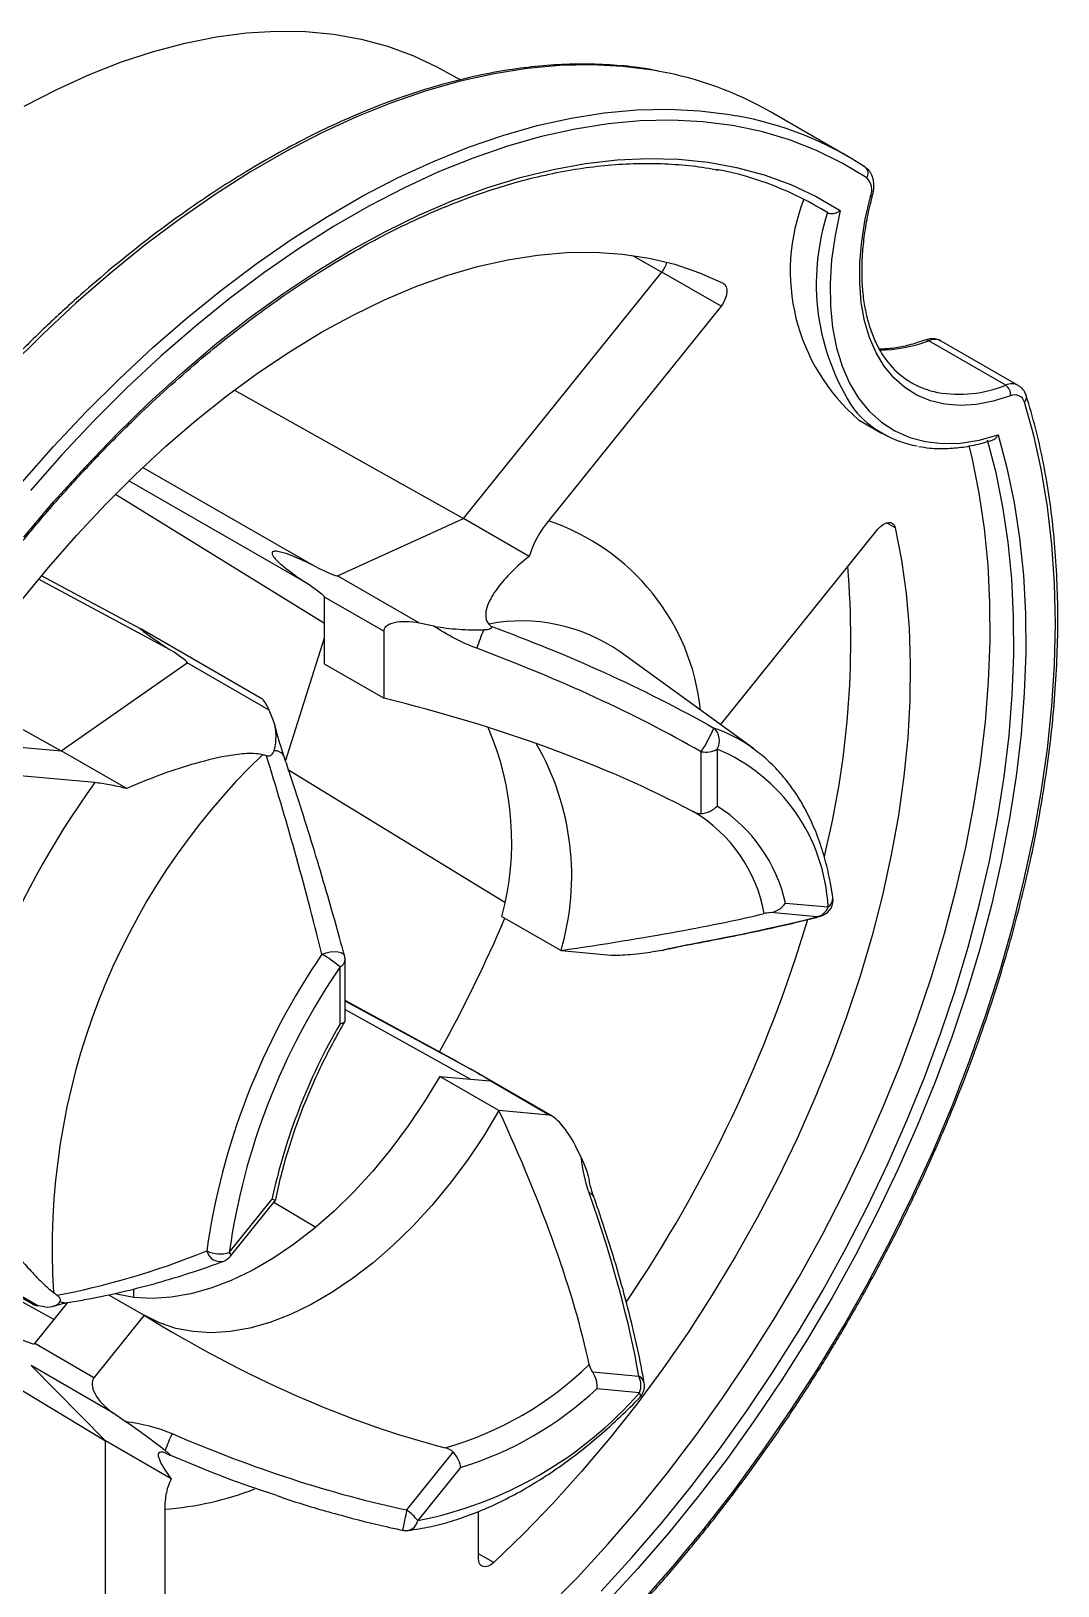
# Model space of a CAD drawing. Header units: millimetres. Extents: x 2517 to 6633, y 792 to 3241.
# Drawn here: x 3512.3 to 3524.57, y 1153.76 to 1172.34 of the extents above; entities that cross this region are included whole.
import ezdxf

# ---------------------------------------------------------------- set-up
doc = ezdxf.new("R2010")
doc.units = ezdxf.units.MM

msp = doc.modelspace()

# ---------------------------------------------------------------- linework, layer by layer
at = {"color": 7, "linetype": 'Continuous', "lineweight": 25}
for p, q in [((3517.146, 1171.9149), (3517.4284, 1171.7599)), ((3522.0505, 1170.8473), (3521.1313, 1171.3779)), ((3521.8148, 1170.1723), (3521.5839, 1170.3056)), ((3517.4652, 1166.5155), (3519.834, 1169.4622)), ((3520.5411, 1169.054), (3519.834, 1169.4622)), ((3520.5411, 1169.054), (3518.4779, 1166.4874)), ((3523.9425, 1168.111), (3523.0232, 1168.6417)), ((3524.0924, 1168.1071), (3523.1731, 1168.6378)), ((3514.7265, 1168.0516), (3517.4652, 1166.5155)), ((3522.1853, 1167.6977), (3522.4682, 1167.5344)), ((3513.3041, 1166.8055), (3515.8035, 1165.2653)), ((3515.9597, 1165.8291), (3517.4652, 1166.5155)), ((3518.2488, 1166.0631), (3517.4652, 1166.5155)), ((3520.536, 1164.0505), (3522.4149, 1166.3879)), ((3513.6045, 1165.1991), (3512.4215, 1165.8326)), ((3516.9374, 1165.2647), (3515.9597, 1165.8291)), ((3516.5106, 1165.1683), (3515.8035, 1165.5765)), ((3515.8035, 1165.2653), (3515.8035, 1165.5765)), ((3515.056, 1164.3612), (3513.6093, 1165.1964)), ((3515.8035, 1164.7753), (3515.8035, 1165.2653)), ((3516.5106, 1165.1683), (3516.5106, 1164.3671)), ((3517.1114, 1165.2301), (3516.9374, 1165.2647)), ((3515.3388, 1163.6153), (3515.8035, 1165.089)), ((3512.6569, 1163.7397), (3514.1624, 1164.7915)), ((3515.14, 1164.2271), (3514.1624, 1164.7915)), ((3520.9275, 1163.7661), (3519.3377, 1164.9212)), ((3516.5106, 1164.3671), (3515.8035, 1164.7753)), ((3511.3846, 1164.4423), (3512.6569, 1163.7397)), ((3515.1867, 1164.1189), (3515.14, 1164.2271)), ((3513.4405, 1163.2873), (3512.6569, 1163.7397)), ((3520.3028, 1162.9892), (3520.3028, 1163.7288)), ((3520.496, 1163.7586), (3520.496, 1163.0781)), ((3520.9095, 1163.779), (3520.9275, 1163.7661)), ((3513.0584, 1163.3588), (3510.9952, 1163.5433)), ((3515.3727, 1163.5135), (3517.956, 1161.9319)), ((3520.1918, 1163.0209), (3520.2076, 1163.0121)), ((3521.689, 1161.7564), (3521.1344, 1161.806)), ((3521.3106, 1161.9191), (3521.821, 1161.8734)), ((3517.9226, 1161.7603), (3518.6297, 1161.3521)), ((3518.6297, 1161.3521), (3519.2305, 1161.2984)), ((3519.8374, 1161.3515), (3519.701, 1161.3326)), ((3519.9244, 1161.3749), (3519.8374, 1161.3515)), ((3515.99, 1160.4769), (3515.99, 1161.1574)), ((3516.0486, 1160.5109), (3516.0486, 1161.239)), ((3517.3742, 1160.0341), (3516.0486, 1160.7532)), ((3516.0486, 1160.6476), (3517.5475, 1159.8138)), ((3517.3732, 1160.0321), (3517.5635, 1159.9263)), ((3517.8872, 1159.4385), (3517.1801, 1159.8467)), ((3517.1801, 1159.8467), (3517.5475, 1159.8138)), ((3518.5257, 1159.3709), (3517.5463, 1159.9363)), ((3517.5475, 1159.8138), (3517.781, 1159.7929)), ((3518.4881, 1159.3847), (3517.781, 1159.7929)), ((3518.4881, 1159.3847), (3517.8872, 1159.4385)), ((3518.875, 1158.8711), (3518.8023, 1159.0164)), ((3509.5191, 1158.609), (3512.5746, 1156.943)), ((3514.6651, 1157.7424), (3515.1754, 1158.3773)), ((3514.6795, 1157.6988), (3515.2198, 1158.3708)), ((3515.1976, 1158.3433), (3515.7003, 1158.0461)), ((3511.0032, 1157.8816), (3512.3166, 1157.1234)), ((3512.3764, 1157.1042), (3511.3988, 1157.6686)), ((3510.1997, 1157.2952), (3513.1872, 1155.4894)), ((3513.2235, 1157.2375), (3513.6491, 1156.9918)), ((3513.5231, 1157.2045), (3513.5231, 1157.3075)), ((3512.4607, 1157.093), (3512.3764, 1157.1042)), ((3512.5746, 1156.943), (3512.7363, 1157.1442)), ((3513.6491, 1156.9918), (3513.0482, 1156.2444)), ((3512.3411, 1156.6526), (3512.5746, 1156.943)), ((3513.0482, 1156.2444), (3512.3411, 1156.6526)), ((3513.1872, 1155.4894), (3512.2974, 1156.39)), ((3513.2751, 1155.8256), (3512.2974, 1156.39)), ((3519.0039, 1156.3149), (3519.5585, 1156.2653)), ((3519.568, 1156.0666), (3519.0576, 1156.1123)), ((3513.4231, 1155.7238), (3513.2751, 1155.8256)), ((3513.9708, 1155.037), (3513.1872, 1155.4894)), ((3513.1872, 1152.3309), (3513.1872, 1155.4894)), ((3516.7861, 1154.6648), (3517.3408, 1155.3548)), ((3517.4284, 1155.1717), (3516.918, 1154.5368)), ((3513.8943, 1154.6738), (3513.8943, 1151.9226)), ((3517.642, 1154.0861), (3517.642, 1154.6471))]:
    msp.add_line(p, q, dxfattribs=at)
at = {"color": 8, "linetype": 'Continuous', "lineweight": 25}
for p, q in [((3519.483, 1169.6622), (3519.834, 1169.4622)), ((3513.633, 1167.1267), (3515.6797, 1165.9498)), ((3515.5626, 1165.7604), (3513.4658, 1166.9661)), ((3522.6234, 1166.4036), (3522.5174, 1166.4648)), ((3513.9519, 1164.9524), (3512.3867, 1165.7906)), ((3511.028, 1163.8853), (3512.6569, 1163.7397)), ((3521.7308, 1161.7618), (3521.689, 1161.7564)), ((3517.5635, 1159.9263), (3516.0486, 1160.7481)), ((3517.8247, 1154.0355), (3517.642, 1154.141))]:
    msp.add_line(p, q, dxfattribs=at)
at = {"color": 7, "linetype": 'Continuous', "lineweight": 25, "flags": 128}
for points in [[(3512.2157, 1171.4443), (3512.6055, 1171.6456), (3512.9936, 1171.8223), (3513.3791, 1171.9739), (3513.7608, 1172.0999), (3514.1377, 1172.2), (3514.5087, 1172.274), (3514.8728, 1172.3216), (3515.2289, 1172.3427), (3515.5762, 1172.3373), (3515.9136, 1172.3053), (3516.2401, 1172.2469), (3516.555, 1172.1622), (3516.8572, 1172.0514), (3517.146, 1171.9149)], [(3522.282, 1170.5892), (3521.9892, 1170.7659), (3521.6818, 1170.917), (3521.3606, 1171.042), (3521.0264, 1171.1407), (3520.6801, 1171.2129), (3520.3225, 1171.2583), (3519.9545, 1171.2768), (3519.577, 1171.2684), (3519.1909, 1171.2331), (3518.7973, 1171.171), (3518.3969, 1171.0822), (3517.991, 1170.967), (3517.5804, 1170.8257), (3517.1662, 1170.6585), (3516.7495, 1170.466), (3516.3311, 1170.2486), (3515.9123, 1170.0068), (3515.4939, 1169.7412), (3515.0772, 1169.4525), (3514.663, 1169.1415), (3514.2524, 1168.8088), (3513.8465, 1168.4553), (3513.4462, 1168.0818), (3513.0525, 1167.6894), (3512.6664, 1167.279), (3512.2889, 1166.8515)], [(3512.2087, 1166.2932), (3512.5708, 1166.7207), (3512.942, 1167.132), (3513.3214, 1167.5261), (3513.7079, 1167.9018), (3514.1007, 1168.2584), (3514.4986, 1168.5948), (3514.9007, 1168.9102), (3515.306, 1169.2037), (3515.7133, 1169.4747), (3516.1217, 1169.7224), (3516.5301, 1169.9462), (3516.9374, 1170.1455), (3517.3427, 1170.3199), (3517.7448, 1170.4688), (3518.1427, 1170.5918), (3518.5355, 1170.6887), (3518.922, 1170.7593), (3519.3014, 1170.8032), (3519.6726, 1170.8205), (3520.0347, 1170.8111), (3520.3867, 1170.7749), (3520.7278, 1170.7121), (3521.057, 1170.6229), (3521.3736, 1170.5075), (3521.6766, 1170.3661), (3521.9655, 1170.1992)], [(3524.0006, 1167.9826), (3523.7944, 1167.9184), (3523.5937, 1167.8801), (3523.4004, 1167.868), (3523.2164, 1167.8823), (3523.0432, 1167.9229), (3522.8826, 1167.9893), (3522.7361, 1168.081), (3522.6049, 1168.197), (3522.4904, 1168.3364), (3522.3935, 1168.4978), (3522.3153, 1168.6797), (3522.2564, 1168.8804), (3522.2173, 1169.098), (3522.1985, 1169.3306), (3522.2001, 1169.5759), (3522.2221, 1169.8316), (3522.2643, 1170.0954), (3522.3263, 1170.3649)], [(3521.9655, 1170.1992), (3521.9037, 1169.9005), (3521.8632, 1169.6086), (3521.8445, 1169.3261), (3521.8477, 1169.0554), (3521.8727, 1168.7988), (3521.9194, 1168.5585), (3521.9872, 1168.3366), (3522.0758, 1168.1351), (3522.1842, 1167.9555), (3522.3116, 1167.7996), (3522.4568, 1167.6685), (3522.6186, 1167.5635), (3522.7957, 1167.4855), (3522.9865, 1167.4351), (3523.1893, 1167.4127), (3523.4024, 1167.4186), (3523.624, 1167.4527), (3523.8522, 1167.5147)], [(3512.1743, 1165.528), (3512.5036, 1165.9304), (3512.8423, 1166.3176), (3513.1893, 1166.6884), (3513.5438, 1167.0417), (3513.9047, 1167.3766), (3514.2709, 1167.6921), (3514.6414, 1167.9872), (3515.0152, 1168.2612), (3515.3911, 1168.5132), (3515.7681, 1168.7425), (3516.1452, 1168.9485), (3516.5211, 1169.1305), (3516.8949, 1169.2881), (3517.2654, 1169.4208), (3517.6316, 1169.5281), (3517.9925, 1169.6099), (3518.347, 1169.6658), (3518.694, 1169.6957), (3519.0327, 1169.6996), (3519.362, 1169.6773), (3519.6809, 1169.629), (3519.9886, 1169.5549), (3520.2842, 1169.455), (3520.5668, 1169.3297)], [(3520.5668, 1169.3297), (3520.5881, 1169.313), (3520.6031, 1169.2877), (3520.6108, 1169.2552), (3520.6109, 1169.2173), (3520.6034, 1169.1759), (3520.5886, 1169.1334), (3520.5675, 1169.092), (3520.5411, 1169.054)], [(3519.5906, 1153.5637), (3519.9678, 1153.9917), (3520.3354, 1154.4357), (3520.6927, 1154.8944), (3521.0386, 1155.3669), (3521.3723, 1155.8518), (3521.693, 1156.3481), (3521.9999, 1156.8544), (3522.2922, 1157.3696), (3522.5692, 1157.8923), (3522.8303, 1158.4212), (3523.0747, 1158.9551), (3523.302, 1159.4926), (3523.5114, 1160.0323), (3523.7025, 1160.5731), (3523.8748, 1161.1134), (3524.028, 1161.652), (3524.1615, 1162.1875), (3524.2751, 1162.7186), (3524.3685, 1163.244), (3524.4415, 1163.7625), (3524.4939, 1164.2726), (3524.5255, 1164.7731), (3524.5363, 1165.2629), (3524.5262, 1165.7406), (3524.4953, 1166.2051), (3524.4437, 1166.6553), (3524.3715, 1167.09), (3524.2788, 1167.5082), (3524.1659, 1167.9088)], [(3518.4491, 1153.4736), (3518.8246, 1153.8572), (3519.1924, 1154.258), (3519.5514, 1154.6749), (3519.9009, 1155.1069), (3520.2399, 1155.5528), (3520.5676, 1156.0116), (3520.8831, 1156.4821), (3521.1856, 1156.963), (3521.4744, 1157.4533), (3521.7487, 1157.9515), (3522.0078, 1158.4565), (3522.2512, 1158.967), (3522.4781, 1159.4817), (3522.688, 1159.9992), (3522.8803, 1160.5183), (3523.0546, 1161.0377), (3523.2104, 1161.556), (3523.3474, 1162.0719), (3523.4651, 1162.5842), (3523.5633, 1163.0914), (3523.6418, 1163.5924), (3523.7003, 1164.0859), (3523.7387, 1164.5705), (3523.7569, 1165.0452), (3523.7548, 1165.5086), (3523.7324, 1165.9596), (3523.6899, 1166.397), (3523.6273, 1166.8198), (3523.5448, 1167.2269), (3523.5054, 1167.3884)], [(3519.1075, 1153.694), (3519.4752, 1154.0947), (3519.8343, 1154.5116), (3520.1838, 1154.9436), (3520.5228, 1155.3895), (3520.8504, 1155.8483), (3521.1659, 1156.3188), (3521.4684, 1156.7998), (3521.7572, 1157.29), (3522.0315, 1157.7882), (3522.2907, 1158.2932), (3522.534, 1158.8037), (3522.7609, 1159.3184), (3522.9708, 1159.8359), (3523.1631, 1160.3551), (3523.3374, 1160.8744), (3523.4933, 1161.3927), (3523.6302, 1161.9087), (3523.748, 1162.4209), (3523.8462, 1162.9282), (3523.9246, 1163.4292), (3523.9831, 1163.9226), (3524.0215, 1164.4073), (3524.0397, 1164.8819), (3524.0376, 1165.3453), (3524.0153, 1165.7963), (3523.9728, 1166.2338), (3523.9101, 1166.6566), (3523.8276, 1167.0636), (3523.7253, 1167.454)], [(3523.8522, 1167.5147), (3523.958, 1167.1201), (3524.0437, 1166.7084), (3524.1091, 1166.2804), (3524.1539, 1165.8374), (3524.1781, 1165.3804), (3524.1816, 1164.9107), (3524.1644, 1164.4295), (3524.1265, 1163.9379), (3524.0681, 1163.4373), (3523.9893, 1162.9289), (3523.8903, 1162.4141), (3523.7713, 1161.8941), (3523.6327, 1161.3703), (3523.4748, 1160.8441), (3523.298, 1160.3167), (3523.1027, 1159.7896), (3522.8896, 1159.2641), (3522.659, 1158.7416), (3522.4117, 1158.2234), (3522.1482, 1157.7107), (3521.8693, 1157.2051), (3521.5755, 1156.7076), (3521.2678, 1156.2197), (3520.9468, 1155.7426), (3520.6135, 1155.2774), (3520.2686, 1154.8255), (3519.9131, 1154.3879), (3519.5478, 1153.9658), (3519.1738, 1153.5602)], [(3522.4149, 1166.3879), (3522.4452, 1166.4204), (3522.4776, 1166.4457), (3522.5105, 1166.4624), (3522.542, 1166.4696), (3522.5705, 1166.4669), (3522.5944, 1166.4545), (3522.6123, 1166.433), (3522.6234, 1166.4036)], [(3522.6234, 1166.4036), (3522.6984, 1166.02), (3522.7535, 1165.621), (3522.7885, 1165.2076), (3522.8033, 1164.7809), (3522.7979, 1164.3423), (3522.7723, 1163.8931), (3522.7266, 1163.4344), (3522.6609, 1162.9676), (3522.5754, 1162.494), (3522.4703, 1162.0151), (3522.346, 1161.5321), (3522.2027, 1161.0466), (3522.041, 1160.5598), (3521.8613, 1160.0731), (3521.664, 1159.5881), (3521.4498, 1159.1059), (3521.2193, 1158.6282), (3520.9731, 1158.1561), (3520.7119, 1157.6911), (3520.4366, 1157.2346), (3520.1478, 1156.7877), (3519.8464, 1156.3519), (3519.5334, 1155.9283), (3519.2095, 1155.5182), (3518.8757, 1155.1228), (3518.533, 1154.7431), (3518.1823, 1154.3803), (3517.8247, 1154.0355)], [(3517.1801, 1159.8467), (3516.9989, 1159.546), (3516.8041, 1159.2557), (3516.5972, 1158.9778), (3516.3795, 1158.7142), (3516.1525, 1158.4668), (3515.918, 1158.2373), (3515.6775, 1158.0272), (3515.4326, 1157.8381), (3515.1852, 1157.6713), (3514.9369, 1157.528), (3514.6895, 1157.4091), (3514.4446, 1157.3155), (3514.2041, 1157.2478), (3513.9695, 1157.2066), (3513.7426, 1157.192), (3513.5249, 1157.2043), (3513.318, 1157.2432), (3513.3098, 1157.2454)], [(3517.8872, 1159.4385), (3517.706, 1159.1378), (3517.5112, 1158.8475), (3517.3043, 1158.5696), (3517.0866, 1158.306), (3516.8597, 1158.0586), (3516.6251, 1157.8291), (3516.3846, 1157.619), (3516.1397, 1157.4299), (3515.8923, 1157.2631), (3515.644, 1157.1198), (3515.3966, 1157.0009), (3515.1517, 1156.9073), (3514.9112, 1156.8396), (3514.6766, 1156.7984), (3514.4497, 1156.7838), (3514.232, 1156.7961), (3514.0251, 1156.835), (3513.8303, 1156.9005), (3513.6491, 1156.9918)], [(3517.8247, 1154.0355), (3517.7923, 1154.0099), (3517.7594, 1153.993), (3517.7279, 1153.9855), (3517.6993, 1153.9879), (3517.6753, 1154.0001), (3517.6571, 1154.0214), (3517.6458, 1154.0506), (3517.642, 1154.0861)]]:
    msp.add_lwpolyline(points, dxfattribs=at)
at = {"color": 8, "linetype": 'Continuous', "lineweight": 25, "flags": 128}
for points in [[(3519.806, 1171.8615), (3519.7285, 1171.8751), (3519.3679, 1171.9209), (3518.9968, 1171.9395), (3518.6161, 1171.9311), (3518.2268, 1171.8955), (3517.8298, 1171.8328), (3517.4261, 1171.7433), (3517.0168, 1171.6272), (3516.6027, 1171.4846), (3516.1851, 1171.3161), (3515.7648, 1171.122), (3515.3429, 1170.9027), (3514.9206, 1170.6589), (3514.4987, 1170.3911), (3514.0784, 1170.1), (3513.6608, 1169.7863), (3513.2467, 1169.4508), (3512.8374, 1169.0943), (3512.4337, 1168.7178), (3512.0367, 1168.322)], [(3512.186, 1166.9464), (3512.5667, 1167.3775), (3512.956, 1167.7914), (3513.353, 1168.1871), (3513.7566, 1168.5637), (3514.166, 1168.9201), (3514.58, 1169.2556), (3514.9977, 1169.5693), (3515.418, 1169.8604), (3515.8398, 1170.1282), (3516.2622, 1170.372), (3516.684, 1170.5913), (3517.1043, 1170.7854), (3517.522, 1170.954), (3517.936, 1171.0965), (3518.3454, 1171.2127), (3518.749, 1171.3022), (3519.146, 1171.3648), (3519.5353, 1171.4004), (3519.916, 1171.4089), (3520.2871, 1171.3902), (3520.6477, 1171.3444), (3520.7268, 1171.3305)], [(3522.3263, 1170.3649), (3522.3379, 1170.3678), (3522.3464, 1170.3721), (3522.3514, 1170.3777), (3522.3523, 1170.3802)], [(3515.773, 1161.3087), (3515.8218, 1161.3255), (3515.8724, 1161.3364), (3515.9214, 1161.3407), (3515.9655, 1161.3381), (3516.0017, 1161.3288), (3516.0275, 1161.3134), (3516.0412, 1161.293), (3516.0417, 1161.2911)], [(3520.1424, 1161.42), (3520.1406, 1161.4197), (3520.1157, 1161.4181)], [(3514.6651, 1157.7424), (3514.6731, 1157.73), (3514.6786, 1157.7192), (3514.6814, 1157.7101), (3514.6815, 1157.7031), (3514.6795, 1157.6988)], [(3519.5702, 1156.0091), (3519.574, 1156.0144), (3519.5772, 1156.0279), (3519.5751, 1156.0455), (3519.568, 1156.0666)]]:
    msp.add_lwpolyline(points, dxfattribs=at)
at = {"color": 7, "linetype": 'Continuous', "lineweight": 25}
for centre, radius, start, end in [((3519.0681, 1167.7812), 4.1464, 60.15959, 79.74793), ((3519.9965, 1167.28), 4.1158, 56.58511, 79.78024), ((3519.7578, 1166.857), 3.9016, 58.18288, 79.23262), ((3522.2099, 1170.6429), 0.09, 323.32042, 53.73584), ((3522.1394, 1170.4445), 0.2032, 336.92784, 45.41061), ((3523.711, 1169.4754), 2.3426, 158.45758, 229.36451), ((3519.5716, 1169.6733), 0.3368, 321.19114, 343.99173), ((3523.329, 1169.0257), 1.0217, 220.95843, 258.57819), ((3523.8676, 1167.9997), 0.1342, 352.68658, 56.07036), ((3524.053, 1167.8779), 0.117, 15.28405, 116.56771), ((3523.1046, 1168.6368), 1.272, 220.08433, 260.01613), ((3511.3961, 1165.0586), 10.696, 346.03087, 4.73222), ((3520.4213, 1164.0516), 2.9433, 157.30708, 161.93023), ((3514.6034, 1162.6538), 3.4373, 344.93362, 23.41568), ((3518.939, 1164.6425), 1.6416, 326.17958, 337.38756), ((3520.3199, 1163.8594), 0.2029, 330.23068, 48.46929), ((3520.7374, 1157.7909), 8.188, 133.88748, 183.70116), ((3515.5863, 1162.243), 3.1711, 343.68293, 29.95048), ((3520.3549, 1164.0313), 0.307, 260.2289, 297.35717), ((3519.6581, 1161.7615), 2.1658, 2.96182, 67.23952), ((3521.3137, 1157.3776), 10.1944, 144.07518, 173.51346), ((3519.5039, 1161.515), 1.8514, 12.60626, 57.59509), ((3521.6556, 1161.927), 0.1738, 281.07468, 342.05894), ((3521.6796, 1161.9551), 0.2, 284.83607, 0), ((3521.6796, 1161.9551), 0.2, 0, 7.97918), ((3502.2141, 1168.4521), 17.1161, 330.95067, 336.9092), ((3505.6293, 1166.4806), 16.6422, 325.91553, 343.38453), ((3522.6704, 1156.5916), 8.3562, 145.63173, 171.95691), ((3514.9068, 1159.8347), 1.7096, 50.68283, 59.56025), ((3515.8486, 1161.239), 0.2, 0, 15.08794), ((3522.6289, 1156.6171), 8.043, 145.63173, 171.95691), ((3522.1899, 1156.8636), 7.176, 149.7665, 167.82214), ((3514.5534, 1158.0838), 0.3592, 244.07999, 288.11916), ((3514.5236, 1157.8241), 0.2, 290.34549, 321.20543), ((3516.1646, 1159.268), 4.0075, 285.64788, 314.34674), ((3519.3426, 1156.1554), 0.2423, 338.49826, 26.96229), ((3515.9992, 1159.1886), 4.7416, 281.17378, 318.82084), ((3516.1956, 1159.1886), 4.2018, 287.06195, 312.93268), ((3519.4266, 1156.1483), 0.2, 315.896, 0), ((3519.4266, 1156.1483), 0.2, 0, 9.70759), ((3516.4842, 1154.4426), 2.7483, 155.61975, 160.17815), ((3516.3877, 1154.1219), 0.6734, 38.03781, 53.72477), ((3516.7766, 1154.6185), 0.2, 258.11452, 277.00085)]:
    msp.add_arc(centre, radius, start, end, dxfattribs=at)
at = {"color": 8, "linetype": 'Continuous', "lineweight": 25}
for centre, radius, start, end in [((3524.4089, 1169.3224), 2.7298, 161.85992, 213.45191), ((3522.43, 1170.174), 1.6431, 270.07077, 291.1627), ((3522.9932, 1168.5958), 0.0548, 56.77702, 108.04547), ((3523.094, 1168.4819), 0.1748, 63.09211, 113.89294), ((3524.0133, 1167.955), 0.1714, 62.22828, 114.42392), ((3523.3846, 1169.4765), 1.475, 259.92962, 292.22301), ((3524.1237, 1167.9632), 0.0689, 307.80246, 13.73131), ((3517.6384, 1163.9509), 2.6718, 5.88528, 71.68721), ((3518.1578, 1163.2299), 2.0622, 55.09888, 100.87768), ((3519.8803, 1162.3245), 1.7818, 54.7175, 71.20288), ((3515.2117, 1163.622), 0.119, 24.34, 95.65184), ((3519.3051, 1161.4772), 1.7811, 10.24666, 59.50841), ((3521.7563, 1161.9763), 0.1215, 302.16057, 3.08907), ((3515.9481, 1161.2493), 0.101, 294.52506, 354.1548), ((3518.9413, 1158.3701), 0.0883, 22.35877, 73.73041), ((3514.5625, 1157.806), 0.1722, 195.23696, 280.25594), ((3512.7097, 1157.2812), 0.1395, 242.69981, 278.67639), ((3519.5066, 1156.1575), 0.1197, 11.79245, 64.26988), ((3513.608, 1158.4631), 3.8002, 274.32122, 290.99864), ((3569.3248, 1143.54), 53.7036, 168.04453, 168.30834), ((3516.772, 1154.5661), 0.1489, 281.23016, 348.68338)]:
    msp.add_arc(centre, radius, start, end, dxfattribs=at)
at = {"color": 7, "linetype": 'Continuous', "lineweight": 25}
for centre, major_axis, ratio, start_param, end_param in [((3507.8429, 1170.3354), (8.1178, -4.5054), 0.013391, 6.0266319, 6.2732911), ((3507.8429, 1170.3354), (7.9603, -4.7601), 0.0151123, 0.0090367, 0.2556959), ((3516.897, 1165.1085), (0.3852, -0.0721), 0.4107788, 1.5428166, 3.2183327), ((3512.5083, 1161.6656), (11.0098, -2.0514), 0.4062791, 0.8626083, 1.1646979), ((3506.0751, 1169.3148), (8.0881, -4.5224), 0.0166634, 6.2751127, 6.521772), ((3515.1292, 1164.088), (-0.0873, 0.2759), 0.2019379, 5.1758749, 6.0659115), ((3514.8797, 1161.2988), (8.0095, -1.4985), 0.4102814, 0.9239104, 1.4429589), ((3514.8069, 1161.4024), (7.0383, 0.7135), 0.072975, 5.2791394, 5.7981879), ((3512.8696, 1161.1517), (9.6616, 0.984), 0.0724335, 5.5530386, 5.8551281), ((3519.5462, 1161.3392), (0.3386, 0.0343), 0.073042, 3.504308, 5.1798241), ((3509.6082, 1164.2879), (8.1736, -4.4948), 0.0052984, 6.2711143, 6.5177735), ((3514.6614, 1161.0273), (-4.0491, 6.6443), 0.2690752, 3.7925819, 4.3116304), ((3518.6623, 1159.0611), (-0.1948, 0.3196), 0.2693801, 4.4110851, 6.0866012), ((3513.5921, 1163.0138), (-5.5534, 9.1351), 0.2666187, 3.7345113, 4.0366008), ((3512.48, 1157.26), (0.2051, 0.0922), 0.6239313, 3.5641942, 3.9307946), ((3514.8069, 1161.1113), (6.6, -4.9842), 0.490641, 4.9019723, 5.4210208), ((3504.3098, 1161.2292), (8.0317, -4.5761), 0.0208798, 6.0331734, 6.2798326), ((3513.3639, 1156.0024), (0.3174, -0.2397), 0.4912426, 3.1267003, 4.8022164), ((3512.8696, 1162.5967), (9.0703, -6.8524), 0.4858011, 5.1794186, 5.4815082)]:
    msp.add_ellipse(centre, major_axis=major_axis, ratio=ratio, start_param=start_param, end_param=end_param, dxfattribs=at)
for points, knots in [([(3519.7842, 1171.8666), (3519.7487, 1171.8739), (3519.6045, 1171.9037), (3519.3416, 1171.9323), (3518.9963, 1171.9519), (3518.6421, 1171.9466), (3518.2805, 1171.9183), (3517.9122, 1171.8666), (3517.538, 1171.7918), (3517.1586, 1171.6938), (3516.7749, 1171.573), (3516.3878, 1171.4297), (3515.9981, 1171.264), (3515.6066, 1171.0765), (3515.2142, 1170.8675), (3514.8217, 1170.6375), (3514.4299, 1170.387), (3514.0397, 1170.1165), (3513.6518, 1169.8267), (3513.2672, 1169.5181), (3512.8866, 1169.1914), (3512.5108, 1168.8473), (3512.1405, 1168.4866), (3511.7767, 1168.11), (3511.42, 1167.7183), (3511.0711, 1167.3123), (3510.7309, 1166.893), (3510.4, 1166.4611), (3510.0791, 1166.0177), (3509.769, 1165.5636), (3509.4701, 1165.0999), (3509.1884, 1164.6357), (3508.9958, 1164.2993), (3508.8976, 1164.1214), (3508.8838, 1164.0963)], [0, 0, 0, 0, 0.0106712, 0.0433582, 0.0760793, 0.108835, 0.1416237, 0.1744418, 0.2072852, 0.240149, 0.2730287, 0.30592, 0.3388195, 0.3717239, 0.4046309, 0.4375385, 0.4704449, 0.5033494, 0.5362513, 0.5691503, 0.6020463, 0.6349391, 0.667829, 0.700716, 0.7336003, 0.7664823, 0.7993622, 0.8322402, 0.8651168, 0.8979922, 0.9308667, 0.9637408, 0.9948854, 1, 1, 1, 1]), ([(3510.3117, 1163.4739), (3510.334, 1163.5139), (3510.4434, 1163.7101), (3510.6489, 1164.0577), (3510.9327, 1164.5125), (3511.2285, 1164.9579), (3511.5351, 1165.3932), (3511.8519, 1165.8173), (3512.1782, 1166.2292), (3512.5133, 1166.6282), (3512.8563, 1167.0131), (3513.2065, 1167.3832), (3513.5631, 1167.7377), (3513.9253, 1168.0757), (3514.2922, 1168.3965), (3514.663, 1168.6994), (3515.0369, 1168.9836), (3515.413, 1169.2486), (3515.7905, 1169.4938), (3516.1684, 1169.7186), (3516.5459, 1169.9226), (3516.9222, 1170.1052), (3517.2964, 1170.2662), (3517.6677, 1170.4052), (3518.0351, 1170.5218), (3518.398, 1170.6159), (3518.7554, 1170.6872), (3519.1067, 1170.7357), (3519.451, 1170.7611), (3519.7879, 1170.764), (3520.1155, 1170.742), (3520.3551, 1170.7137), (3520.4819, 1170.6856), (3520.506, 1170.6803)], [0, 0, 0, 0, 0.0086928, 0.0426105, 0.0765303, 0.1104495, 0.1443677, 0.1782845, 0.2121995, 0.2461123, 0.2800226, 0.31393, 0.3478341, 0.3817347, 0.4156314, 0.4495241, 0.4834127, 0.5172971, 0.5511775, 0.5850543, 0.6189282, 0.6528003, 0.6866718, 0.7205442, 0.75442, 0.7883025, 0.8221957, 0.8561045, 0.8900345, 0.9239916, 0.9579819, 0.9920109, 1, 1, 1, 1]), ([(3522.3523, 1170.3802), (3522.3562, 1170.3972), (3522.3677, 1170.4464), (3522.3707, 1170.5229), (3522.3546, 1170.602), (3522.3211, 1170.6685), (3522.2846, 1170.6985), (3522.2666, 1170.7133)], [0, 0, 0, 0, 0.1296242, 0.375118, 0.5953378, 0.8000205, 1, 1, 1, 1]), ([(3522.5744, 1168.3434), (3522.5431, 1168.3815), (3522.4779, 1168.4608), (3522.397, 1168.6063), (3522.3286, 1168.7721), (3522.2771, 1168.9548), (3522.2425, 1169.1524), (3522.2252, 1169.3635), (3522.2253, 1169.5863), (3522.243, 1169.8191), (3522.2784, 1170.0598), (3522.3182, 1170.2484), (3522.346, 1170.3558), (3522.3523, 1170.3802)], [0, 0, 0, 0, 0.0916963, 0.1910509, 0.2895397, 0.3874083, 0.4849056, 0.582222, 0.6794819, 0.7767427, 0.8740471, 0.9714155, 1, 1, 1, 1]), ([(3521.8148, 1170.1723), (3521.8219, 1170.1682), (3521.8304, 1170.1651), (3521.8395, 1170.1633), (3521.8485, 1170.1614), (3521.8583, 1170.1607), (3521.8682, 1170.1611), (3521.8786, 1170.1616), (3521.8892, 1170.1632), (3521.8995, 1170.1658), (3521.9111, 1170.1688), (3521.9224, 1170.173), (3521.9329, 1170.1781), (3521.9443, 1170.1837), (3521.9548, 1170.1905), (3521.964, 1170.198), (3521.9645, 1170.1984), (3521.965, 1170.1988), (3521.9655, 1170.1992)], [0, 0, 0, 0, 0.00003020971, 0.00003020971, 0.00003020971, 0.00006030845, 0.00006030845, 0.00006030845, 0.00009198651, 0.00009198651, 0.00009198651, 0.00012784195, 0.00012784195, 0.00012784195, 0.00016695095, 0.00016695095, 0.00016695095, 0.00016908579, 0.00016908579, 0.00016908579, 0.00016908579]), ([(3522.976, 1168.6479), (3522.9434, 1168.6364), (3522.8486, 1168.6029), (3522.6955, 1168.5652), (3522.5479, 1168.5417), (3522.465, 1168.5422), (3522.4374, 1168.5424)], [0, 0, 0, 0, 0.1730183, 0.50363126, 0.83467583, 1, 1, 1, 1]), ([(3523.173, 1168.6338), (3523.1642, 1168.64), (3523.1361, 1168.6597), (3523.0768, 1168.6678), (3523.0193, 1168.6624), (3522.9862, 1168.6513), (3522.976, 1168.6479)], [0, 0, 0, 0, 0.15742, 0.504144, 0.8478979, 1, 1, 1, 1]), ([(3517.9993, 1151.9955), (3518.0661, 1152.0525), (3518.26, 1152.2175), (3518.5774, 1152.5043), (3518.9492, 1152.8606), (3519.3147, 1153.2334), (3519.6733, 1153.6213), (3520.0242, 1154.0238), (3520.3667, 1154.4398), (3520.7, 1154.8686), (3521.0235, 1155.3092), (3521.3364, 1155.7606), (3521.6382, 1156.222), (3521.9281, 1156.6924), (3522.2056, 1157.1707), (3522.47, 1157.656), (3522.7209, 1158.1472), (3522.9576, 1158.6433), (3523.1797, 1159.1432), (3523.3868, 1159.6459), (3523.5782, 1160.1504), (3523.7538, 1160.6555), (3523.913, 1161.1602), (3524.0556, 1161.6634), (3524.1812, 1162.1641), (3524.2896, 1162.6612), (3524.3805, 1163.1537), (3524.4537, 1163.6405), (3524.509, 1164.1207), (3524.5464, 1164.5931), (3524.5657, 1165.0568), (3524.5669, 1165.5109), (3524.5499, 1165.9543), (3524.5147, 1166.3861), (3524.4616, 1166.8054), (3524.3901, 1167.2111), (3524.3017, 1167.6046), (3524.2277, 1167.8543), (3524.1906, 1167.9796)], [0, 0, 0, 0, 0.0148188, 0.0429616, 0.0711035, 0.0992429, 0.12738, 0.155515, 0.1836482, 0.2117797, 0.2399098, 0.268039, 0.2961673, 0.3242951, 0.3524227, 0.3805504, 0.4086783, 0.4368069, 0.4649362, 0.4930667, 0.5211987, 0.5493323, 0.577468, 0.6056059, 0.6337463, 0.6618895, 0.6900356, 0.7181848, 0.7463371, 0.7744926, 0.802651, 0.8308122, 0.8589755, 0.8871402, 0.9153048, 0.9434676, 0.9716262, 1, 1, 1, 1]), ([(3524.1906, 1167.9796), (3524.1846, 1167.9951), (3524.1703, 1168.0325), (3524.1377, 1168.0782), (3524.1046, 1168.0964), (3524.0918, 1168.1034)], [0, 0, 0, 0, 0.30439268, 0.73091609, 1, 1, 1, 1]), ([(3522.9064, 1167.3787), (3522.9489, 1167.3711), (3523.0535, 1167.3526), (3523.2302, 1167.3497), (3523.4339, 1167.3674), (3523.6179, 1167.4016), (3523.7347, 1167.4378), (3523.78, 1167.4519)], [0, 0, 0, 0, 0.1571428, 0.3875678, 0.6193076, 0.8522709, 1, 1, 1, 1]), ([(3523.7804, 1167.4509), (3523.7874, 1167.4535), (3523.8047, 1167.4599), (3523.8297, 1167.4814), (3523.8452, 1167.5021), (3523.8519, 1167.5141), (3523.8522, 1167.5147)], [0, 0, 0, 0, 0.2445268, 0.5959889, 0.979106, 1, 1, 1, 1]), ([(3515.6797, 1165.9498), (3515.6005, 1165.9886), (3515.5204, 1166.0264), (3515.3963, 1166.0773), (3515.3544, 1166.0934), (3515.2893, 1166.1129), (3515.2672, 1166.1188), (3515.2329, 1166.124), (3515.2213, 1166.1253), (3515.1976, 1166.1239), (3515.1822, 1166.1207), (3515.1737, 1166.096), (3515.1799, 1166.0843), (3515.191, 1166.0644), (3515.1978, 1166.0552), (3515.2189, 1166.0293), (3515.2344, 1166.0135), (3515.2825, 1165.9679), (3515.3165, 1165.94), (3515.4198, 1165.8591), (3515.4909, 1165.8091), (3515.5626, 1165.7604)], [0, 0, 0, 0, 0.25, 0.25, 0.375, 0.375, 0.4375, 0.4375, 0.46875, 0.46875, 0.5, 0.5, 0.53125, 0.53125, 0.5625, 0.5625, 0.625, 0.625, 0.75, 0.75, 1, 1, 1, 1]), ([(3518.2488, 1166.0631), (3518.0977, 1165.9448), (3517.971, 1165.8193), (3517.8227, 1165.6186), (3517.7797, 1165.5493), (3517.7394, 1165.4414), (3517.7299, 1165.4045), (3517.7288, 1165.3298), (3517.7364, 1165.2912), (3517.7686, 1165.255)], [0, 0, 0, 0, 0.5, 0.5, 0.75, 0.75, 0.875, 0.875, 1, 1, 1, 1]), ([(3513.6093, 1165.1963), (3513.6083, 1165.197), (3513.6056, 1165.1985), (3513.6021, 1165.2004), (3513.5991, 1165.2017), (3513.5976, 1165.2019), (3513.5989, 1165.1994), (3513.6203, 1165.1808), (3513.733, 1165.0974), (3513.8567, 1165.0155), (3513.9519, 1164.9524)], [0, 0, 0, 0, 0.0059833, 0.0148918, 0.023845, 0.0341086, 0.0508965, 0.0997374, 0.3072946, 1, 1, 1, 1]), ([(3517.1114, 1165.2301), (3517.2088, 1165.2107), (3517.3078, 1165.1997), (3517.5072, 1165.1862), (3517.6077, 1165.1826), (3517.7059, 1165.1871)], [0, 0, 0, 0, 0.5, 0.5, 1, 1, 1, 1]), ([(3517.7059, 1165.1871), (3517.7218, 1165.1878), (3517.7375, 1165.1891), (3517.7525, 1165.1914), (3517.761, 1165.1928), (3517.7693, 1165.1945), (3517.7767, 1165.1969), (3517.7817, 1165.1986), (3517.7864, 1165.2005), (3517.7901, 1165.2029), (3517.7929, 1165.2048), (3517.7952, 1165.2069), (3517.7966, 1165.2092), (3517.798, 1165.2115), (3517.7986, 1165.214), (3517.7983, 1165.2165), (3517.798, 1165.2196), (3517.7965, 1165.2228), (3517.7943, 1165.2258), (3517.7936, 1165.2267), (3517.7929, 1165.2277), (3517.792, 1165.2287)], [0, 0, 0, 0, 0.00004878301, 0.00004878301, 0.00004878301, 0.00007663071, 0.00007663071, 0.00007663071, 0.00009554577, 0.00009554577, 0.00009554577, 0.00011004915, 0.00011004915, 0.00011004915, 0.0001246182, 0.0001246182, 0.0001246182, 0.00014250014, 0.00014250014, 0.00014250014, 0.00014830304, 0.00014830304, 0.00014830304, 0.00014830304]), ([(3515.2, 1163.7405), (3515.2203, 1163.8045), (3515.2251, 1163.8682), (3515.2224, 1163.9951), (3515.2127, 1164.0586), (3515.1867, 1164.1189)], [0, 0, 0, 0, 0.5, 0.5, 1, 1, 1, 1]), ([(3515.3202, 1163.6717), (3515.3162, 1163.6834), (3515.2955, 1163.7441), (3515.2585, 1163.8676), (3515.2249, 1163.9861), (3515.2086, 1164.0532), (3515.2077, 1164.0572)], [0, 0, 0, 0, 0.1030785, 0.530379, 0.9719781, 1, 1, 1, 1]), ([(3515.0611, 1163.692), (3514.9943, 1163.7087), (3514.9198, 1163.7089), (3514.7746, 1163.6993), (3514.7029, 1163.6889), (3514.4887, 1163.65), (3514.3504, 1163.6143), (3513.946, 1163.4954), (3513.6871, 1163.3986), (3513.4405, 1163.2873)], [0, 0, 0, 0, 0.125, 0.125, 0.25, 0.25, 0.5, 0.5, 1, 1, 1, 1]), ([(3515.1094, 1163.68), (3515.1144, 1163.6788), (3515.1198, 1163.6779), (3515.1253, 1163.6775), (3515.1308, 1163.6772), (3515.1366, 1163.6774), (3515.1422, 1163.6784), (3515.1471, 1163.6793), (3515.1519, 1163.6808), (3515.1562, 1163.6827), (3515.1614, 1163.6851), (3515.166, 1163.688), (3515.1699, 1163.6912), (3515.1766, 1163.6967), (3515.1817, 1163.703), (3515.1858, 1163.7094), (3515.1923, 1163.7195), (3515.1966, 1163.73), (3515.2, 1163.7405)], [0, 0, 0, 0, 0.00001678853, 0.00001678853, 0.00001678853, 0.00003385531, 0.00003385531, 0.00003385531, 0.00004908839, 0.00004908839, 0.00004908839, 0.00006741658, 0.00006741658, 0.00006741658, 0.0000991218, 0.0000991218, 0.0000991218, 0.00014899221, 0.00014899221, 0.00014899221, 0.00014899221]), ([(3516.0417, 1161.2911), (3516.0194, 1161.3733), (3515.9536, 1161.6154), (3515.8402, 1162.0144), (3515.6989, 1162.4908), (3515.5491, 1162.9737), (3515.4218, 1163.3676), (3515.3443, 1163.5988), (3515.3202, 1163.6711)], [0, 0, 0, 0, 0.096804, 0.285353, 0.481865, 0.6876792, 0.9024512, 1, 1, 1, 1]), ([(3521.8776, 1161.9828), (3521.8701, 1162.0323), (3521.8484, 1162.1751), (3521.7982, 1162.4011), (3521.7211, 1162.6551), (3521.6256, 1162.8926), (3521.5124, 1163.1124), (3521.3823, 1163.3133), (3521.2358, 1163.4936), (3521.0787, 1163.6513), (3520.9633, 1163.7377), (3520.9078, 1163.7793)], [0, 0, 0, 0, 0.0632957, 0.1828536, 0.3023019, 0.4214284, 0.5400704, 0.6580675, 0.7753003, 0.891733, 1, 1, 1, 1]), ([(3513.4405, 1163.2873), (3513.3669, 1163.3063), (3513.2983, 1163.3216), (3513.1705, 1163.3456), (3513.1108, 1163.3541), (3513.0584, 1163.3588)], [0, 0, 0, 0, 0.5, 0.5, 1, 1, 1, 1]), ([(3520.1977, 1163.0179), (3520.2155, 1163.0085), (3520.2345, 1163.0006), (3520.2538, 1162.9955), (3520.27, 1162.9912), (3520.2868, 1162.9888), (3520.3028, 1162.9892)], [0, 0, 0, 0, 0.00006050247, 0.00006050247, 0.00006050247, 0.00011136818, 0.00011136818, 0.00011136818, 0.00011136818]), ([(3520.1425, 1161.4201), (3520.2139, 1161.4333), (3520.4181, 1161.4713), (3520.735, 1161.5336), (3521.0807, 1161.606), (3521.3901, 1161.676), (3521.6009, 1161.7276), (3521.7088, 1161.756), (3521.7308, 1161.7618)], [0, 0, 0, 0, 0.1187833, 0.3399647, 0.5524655, 0.7559534, 0.9502869, 1, 1, 1, 1]), ([(3519.9255, 1161.3706), (3519.9357, 1161.3737), (3519.9672, 1161.3831), (3520.0389, 1161.4001), (3520.1092, 1161.4135), (3520.1432, 1161.4201)], [0, 0, 0, 0, 0.200064, 0.6133584, 1, 1, 1, 1]), ([(3516.0466, 1160.5108), (3516.0472, 1160.5089), (3516.0505, 1160.4989), (3516.0334, 1160.4861), (3516.0083, 1160.4788), (3515.9908, 1160.4769), (3515.99, 1160.4769)], [0, 0, 0, 0, 0.0964596, 0.5157199, 0.9798165, 1, 1, 1, 1]), ([(3515.2211, 1158.3723), (3515.2262, 1158.3983), (3515.2502, 1158.5217), (3515.3051, 1158.7463), (3515.3923, 1159.046), (3515.4964, 1159.3475), (3515.6159, 1159.6485), (3515.7506, 1159.9472), (3515.8934, 1160.232), (3515.997, 1160.4136), (3516.0459, 1160.4994)], [0, 0, 0, 0, 0.0371343, 0.1765241, 0.3160364, 0.4556517, 0.5953537, 0.7351239, 0.8749423, 1, 1, 1, 1]), ([(3518.875, 1158.8711), (3518.8973, 1158.8202), (3518.9364, 1158.7312), (3518.9581, 1158.6325), (3518.9674, 1158.5903)], [0, 0, 0, 0, 0.57263661, 1, 1, 1, 1]), ([(3511.5667, 1158.4577), (3511.6958, 1158.2661), (3511.84, 1158.0697), (3512.0822, 1157.7668), (3512.1676, 1157.6639), (3512.3061, 1157.5091), (3512.3543, 1157.4572), (3512.4561, 1157.3555), (3512.5102, 1157.3048), (3512.5665, 1157.2623)], [0, 0, 0, 0, 0.5, 0.5, 0.75, 0.75, 0.875, 0.875, 1, 1, 1, 1]), ([(3519.0235, 1158.4035), (3519.0193, 1158.4152), (3518.9974, 1158.4769), (3518.9783, 1158.5409), (3518.9702, 1158.5878), (3518.9696, 1158.5909)], [0, 0, 0, 0, 0.1794429, 0.9458998, 1, 1, 1, 1]), ([(3515.2201, 1158.3726), (3515.2181, 1158.3708), (3515.2136, 1158.3671), (3515.1911, 1158.3725), (3515.1761, 1158.3771), (3515.1754, 1158.3773)], [0, 0, 0, 0, 0.4520097, 0.9771612, 1, 1, 1, 1]), ([(3519.6237, 1156.182), (3519.6115, 1156.2506), (3519.5751, 1156.4545), (3519.4986, 1156.8064), (3519.3871, 1157.2461), (3519.2521, 1157.7124), (3519.1272, 1158.1017), (3519.0464, 1158.3357), (3519.0229, 1158.4037)], [0, 0, 0, 0, 0.0970049, 0.2880978, 0.4869177, 0.6947226, 0.9111555, 1, 1, 1, 1]), ([(3512.7309, 1157.1433), (3512.8001, 1157.1549), (3512.9968, 1157.1877), (3513.3247, 1157.2555), (3513.7122, 1157.3517), (3514.0932, 1157.4631), (3514.3868, 1157.5609), (3514.5533, 1157.6219), (3514.5932, 1157.6365)], [0, 0, 0, 0, 0.11878, 0.3377313, 0.5478258, 0.7485828, 0.9397163, 1, 1, 1, 1]), ([(3512.4607, 1157.093), (3512.5079, 1157.0868), (3512.5438, 1157.0924), (3512.6048, 1157.115), (3512.631, 1157.1309), (3512.6458, 1157.1572)], [0, 0, 0, 0, 0.5, 0.5, 1, 1, 1, 1]), ([(3512.6458, 1157.1572), (3512.6481, 1157.1615), (3512.6498, 1157.1664), (3512.6498, 1157.1727), (3512.6497, 1157.1763), (3512.6491, 1157.1804), (3512.6474, 1157.1851), (3512.6463, 1157.1884), (3512.6445, 1157.1921), (3512.6421, 1157.1961), (3512.6402, 1157.1991), (3512.6378, 1157.2025), (3512.6349, 1157.2059), (3512.6321, 1157.2093), (3512.6288, 1157.2129), (3512.6253, 1157.2162), (3512.621, 1157.2203), (3512.6164, 1157.2243), (3512.6119, 1157.2279), (3512.6104, 1157.2291), (3512.6089, 1157.2303), (3512.6074, 1157.2314)], [0, 0, 0, 0, 0.00004878301, 0.00004878301, 0.00004878301, 0.00007663071, 0.00007663071, 0.00007663071, 0.00009554577, 0.00009554577, 0.00009554577, 0.00011004915, 0.00011004915, 0.00011004915, 0.0001246182, 0.0001246182, 0.0001246182, 0.00014250014, 0.00014250014, 0.00014250014, 0.00014830304, 0.00014830304, 0.00014830304, 0.00014830304]), ([(3512.5673, 1157.1007), (3512.6038, 1157.1125), (3512.6632, 1157.1317), (3512.7109, 1157.1391), (3512.7293, 1157.1419)], [0, 0, 0, 0, 0.6141438, 1, 1, 1, 1]), ([(3518.9658, 1156.4021), (3518.9689, 1156.3876), (3518.9737, 1156.3721), (3518.9808, 1156.356), (3518.9868, 1156.3426), (3518.9945, 1156.3285), (3519.0039, 1156.3149)], [0, 0, 0, 0, 0.00006050247, 0.00006050247, 0.00006050247, 0.00011136818, 0.00011136818, 0.00011136818, 0.00011136818]), ([(3516.801, 1154.42), (3516.846, 1154.4262), (3516.9749, 1154.4439), (3517.1915, 1154.4915), (3517.4512, 1154.5698), (3517.7139, 1154.6713), (3517.9784, 1154.7951), (3518.2433, 1154.9406), (3518.5072, 1155.1071), (3518.7689, 1155.2935), (3519.0272, 1155.499), (3519.2763, 1155.7186), (3519.4562, 1155.8923), (3519.5517, 1155.9901), (3519.5702, 1156.0091)], [0, 0, 0, 0, 0.0497823, 0.142571, 0.2356059, 0.3289232, 0.4224158, 0.5159984, 0.6096045, 0.703187, 0.7967258, 0.8902111, 0.9787229, 1, 1, 1, 1]), ([(3513.8987, 1155.3745), (3513.8245, 1155.4326), (3513.7465, 1155.491), (3513.5875, 1155.608), (3513.5056, 1155.667), (3513.4231, 1155.7238)], [0, 0, 0, 0, 0.5, 0.5, 1, 1, 1, 1]), ([(3513.9202, 1155.3362), (3513.8807, 1155.3546), (3513.8595, 1155.3582), (3513.8309, 1155.3559), (3513.8238, 1155.3496), (3513.8123, 1155.3234), (3513.8181, 1155.2968), (3513.8529, 1155.2058), (3513.9011, 1155.1284), (3513.9708, 1155.037)], [0, 0, 0, 0, 0.125, 0.125, 0.25, 0.25, 0.5, 0.5, 1, 1, 1, 1]), ([(3513.9487, 1155.3229), (3513.9517, 1155.3216), (3513.9543, 1155.3205), (3513.9563, 1155.3199), (3513.9583, 1155.3193), (3513.9596, 1155.3193), (3513.9599, 1155.32), (3513.9602, 1155.3206), (3513.9596, 1155.3217), (3513.9584, 1155.3233), (3513.957, 1155.3252), (3513.9546, 1155.3278), (3513.9517, 1155.3305), (3513.9467, 1155.3353), (3513.9403, 1155.3409), (3513.9335, 1155.3465), (3513.9228, 1155.3555), (3513.9109, 1155.365), (3513.8987, 1155.3745)], [0, 0, 0, 0, 0.00001678853, 0.00001678853, 0.00001678853, 0.00003385531, 0.00003385531, 0.00003385531, 0.00004908839, 0.00004908839, 0.00004908839, 0.00006741658, 0.00006741658, 0.00006741658, 0.0000991218, 0.0000991218, 0.0000991218, 0.00014899221, 0.00014899221, 0.00014899221, 0.00014899221]), ([(3515.2364, 1154.8392), (3515.1705, 1154.8597), (3514.7323, 1154.9959), (3514.3086, 1155.1727), (3513.9487, 1155.3229)], [0, 0, 0, 0, 0.1505554, 1, 1, 1, 1]), ([(3513.9708, 1155.037), (3513.9457, 1154.9878), (3513.9266, 1154.9325), (3513.9008, 1154.8098), (3513.8943, 1154.7435), (3513.8943, 1154.6738)], [0, 0, 0, 0, 0.5, 0.5, 1, 1, 1, 1]), ([(3515.2352, 1154.8361), (3515.2982, 1154.8143), (3515.5505, 1154.7269), (3515.9909, 1154.6004), (3516.4293, 1154.4887), (3516.6757, 1154.4356), (3516.7354, 1154.4228)], [0, 0, 0, 0, 0.1286113, 0.5145619, 0.8822629, 1, 1, 1, 1])]:
    msp.add_open_spline(points, degree=3, knots=knots, dxfattribs=at)
for points in [[(3518.4779, 1166.4874), (3518.3734, 1166.3574), (3518.2944, 1166.2121), (3518.2488, 1166.0631)], [(3517.6232, 1164.9645), (3517.441, 1165.0325), (3517.2706, 1165.1214), (3517.1114, 1165.2301)], [(3517.7686, 1165.255), (3517.7764, 1165.2463), (3517.7842, 1165.2375), (3517.792, 1165.2287)], [(3517.792, 1165.2287), (3518.7091, 1164.8905), (3519.6071, 1164.4924), (3520.4544, 1164.0113)], [(3515.1094, 1163.68), (3515.0933, 1163.684), (3515.0772, 1163.688), (3515.0611, 1163.692)], [(3515.773, 1161.3087), (3515.5622, 1162.1581), (3515.3386, 1162.9448), (3515.1094, 1163.68)], [(3520.3028, 1162.9892), (3520.3735, 1162.9909), (3520.4479, 1163.0274), (3520.496, 1163.0781)], [(3521.1344, 1161.806), (3521.1005, 1161.8027), (3521.0756, 1161.7984), (3521.0578, 1161.7941)], [(3521.1344, 1161.806), (3521.2015, 1161.8126), (3521.2693, 1161.8586), (3521.3106, 1161.9191)], [(3519.8374, 1161.3515), (3519.9044, 1161.374), (3519.9967, 1161.3962), (3520.1157, 1161.4181)], [(3518.966, 1158.4549), (3518.9137, 1158.6048), (3518.8838, 1158.7434), (3518.875, 1158.8711)], [(3512.6074, 1157.2314), (3513.1629, 1157.3372), (3513.757, 1157.5042), (3514.3964, 1157.7607)], [(3512.5665, 1157.2623), (3512.5801, 1157.252), (3512.5937, 1157.2417), (3512.6074, 1157.2314)], [(3519.0039, 1156.3149), (3519.0452, 1156.2549), (3519.0645, 1156.1758), (3519.0576, 1156.1123)], [(3513.4231, 1155.7238), (3513.6161, 1155.7024), (3513.8022, 1155.654), (3513.981, 1155.577)], [(3513.9487, 1155.3229), (3513.9392, 1155.3273), (3513.9297, 1155.3318), (3513.9202, 1155.3362)], [(3517.3408, 1155.3548), (3517.3164, 1155.383), (3517.2818, 1155.3998), (3517.2455, 1155.409)], [(3517.3408, 1155.3548), (3517.389, 1155.2988), (3517.4216, 1155.2274), (3517.4284, 1155.1717)]]:
    msp.add_open_spline(points, degree=3, dxfattribs=at)

doc.saveas('drawing.dxf')
